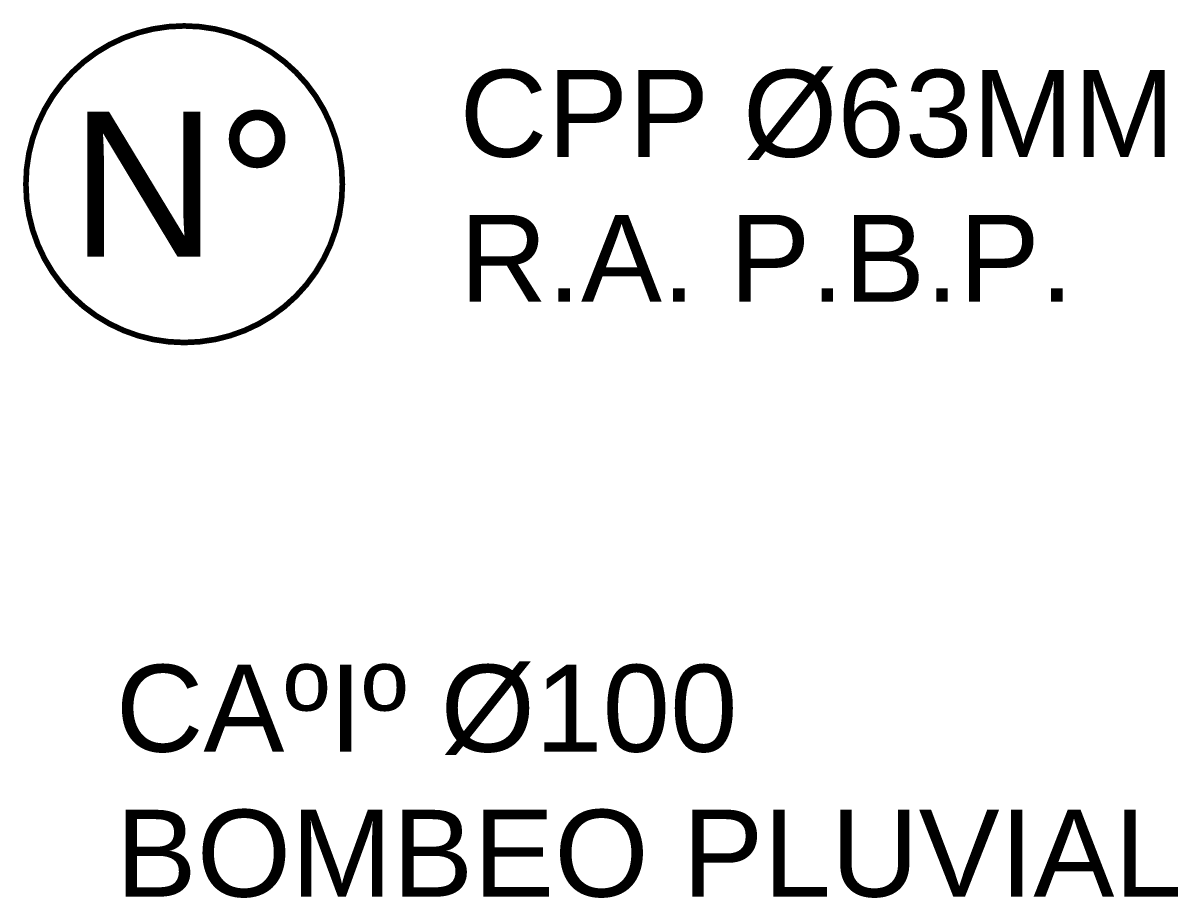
# Model space of a CAD drawing. Header units: metres. Extents: x 4626 to 5839, y 1264 to 1407.
# Drawn here: x 5798.17 to 5800.163, y 1297.805 to 1299.314 of the extents above; entities that cross this region are included whole.
import ezdxf

# ---------------------------------------------------------------- set-up
doc = ezdxf.new("R2010")
doc.units = ezdxf.units.M
doc.layers.add('AMR_IS_Referencias', color=2, linetype='Continuous', lineweight=9)
doc.layers.add('AMR_IS_Ventilaciones', color=7, linetype='Continuous', lineweight=25, true_color=0x00a000)
doc.styles.get("Standard").update_dxf_attribs({"font": 'arial.ttf'})

msp = doc.modelspace()

# ---------------------------------------------------------------- linework, layer by layer
at = {"layer": 'AMR_IS_Ventilaciones', "linetype": 'Continuous', "ltscale": 0.4, "const_width": 0.00975}
for points in [[(5798.7212, 1299.0365, 1), (5798.1751, 1299.0365, 1)], [(5798.7212, 1299.0365, -1), (5798.1751, 1299.0365, -1)]]:
    msp.add_lwpolyline(points, format="xyb", dxfattribs=at)

# ---------------------------------------------------------------- texts
at = {"layer": 'AMR_IS_Referencias'}
for s, width, insert, char_height, attachment_point in [('\\pxql;CPP Ø63MM\\PR.A. P.B.P.', 2.565694, (5798.9234, 1299.0337), 0.15, 4), ('{\\fArial Unicode MS|b0|i0|c0|p34;N°}', 0.40568, (5798.4481, 1299.0365), 0.25, 5), ('CAºIº %%C100\\PBOMBEO PLUVIAL', 2.565694, (5798.3301, 1298.0065), 0.15, 4)]:
    msp.add_mtext_dynamic_manual_height_columns(s, width=width, gutter_width=12.5, heights=[0], dxfattribs=dict(at, insert=insert, char_height=char_height, attachment_point=attachment_point))

doc.saveas('drawing.dxf')
